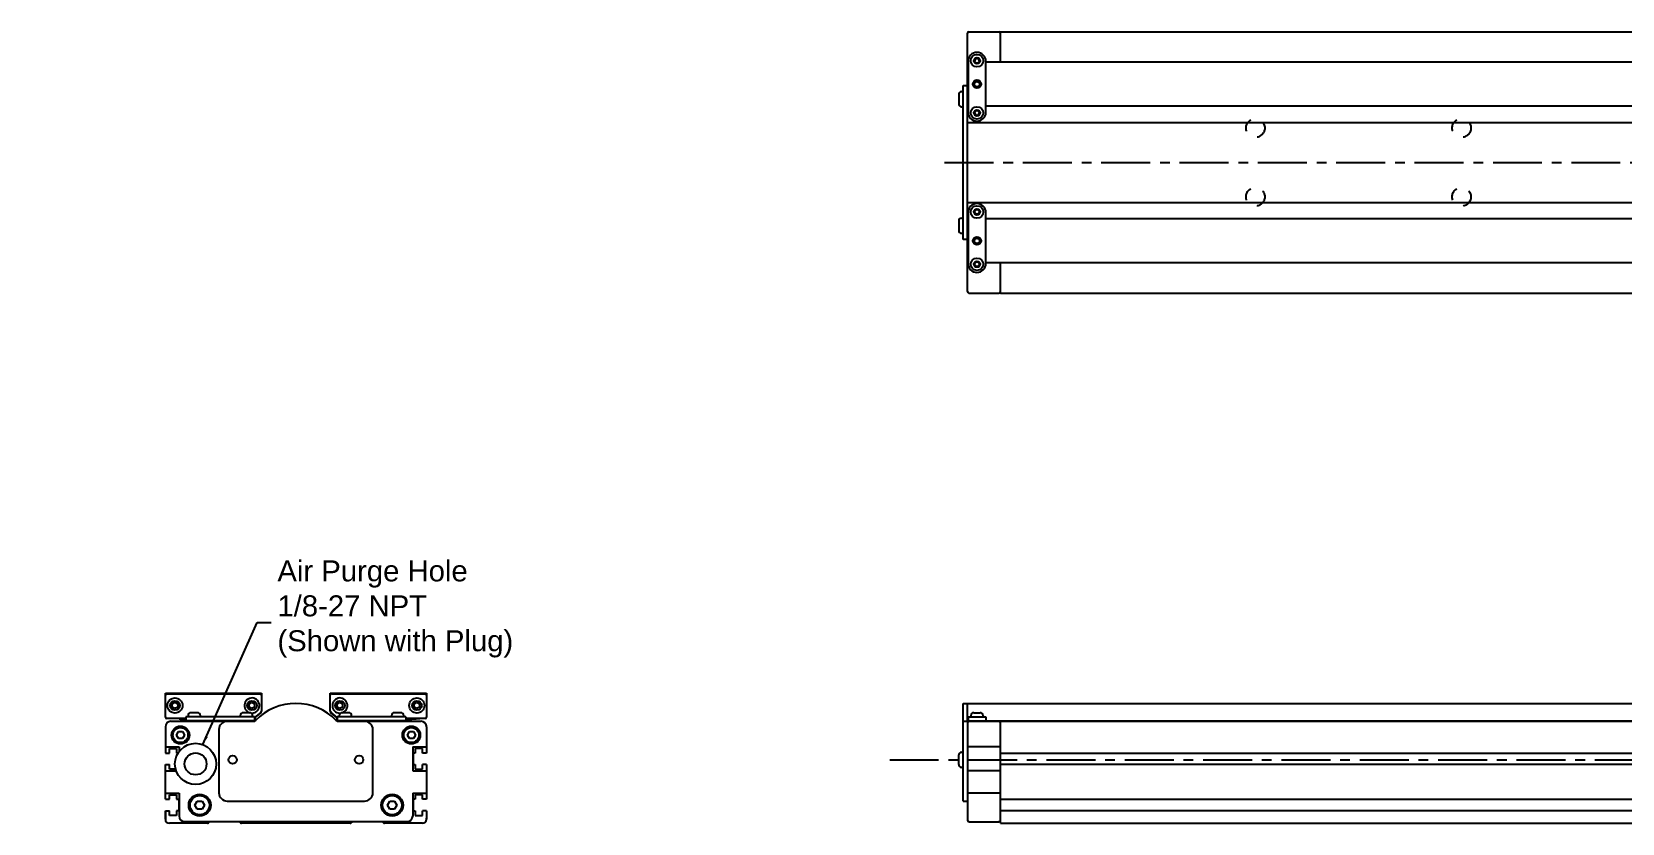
# Model space of a CAD drawing. Extents: x -5.5 to 46.4, y 2.1 to 24.3.
# Drawn here: x -5.46 to 17.32, y 12.93 to 24.26 of the extents above; entities that cross this region are included whole.
import ezdxf

# ---------------------------------------------------------------- set-up
doc = ezdxf.new("R2010")
doc.units = 0
doc.header["$LTSCALE"] = 1.87
doc.header["$MEASUREMENT"] = 0
doc.linetypes.add('CENTER', pattern=[0.6, 0.375, -0.075, 0.075, -0.075])
doc.linetypes.add('HIDDEN', pattern=[0.2, 0.1, -0.1])
doc.layers.get('0').update_dxf_attribs({"linetype": 'CONTINUOUS'})
doc.dimstyles.get("Standard").update_dxf_attribs({"dimtxt": 0.18, "dimasz": 0.18, "dimexe": 0.18, "dimexo": 0.0625, "dimgap": 0.09, "dimtad": 0, "dimtih": 1, "dimtoh": 1, "dimdec": 4, "dimzin": 0, "dimtxsty": 'STANDARD', "dimcen": 0.09, "dimazin": 3, "dimtfac": 1, "dimtdec": 4, "dimtofl": 0, "dimtmove": 0, "dimatfit": 3, "dimtolj": 1, "dimtzin": 0})

msp = doc.modelspace()

# ---------------------------------------------------------------- linework, layer by layer
for p, q in [((7.938, 20.538), (7.938, 24.238)), ((7.958, 24.258), (8.391, 24.258)), ((8.411, 23.825), (8.411, 24.258)), ((8.411, 24.258), (35.4, 24.258)), ((8.076, 23.963), (8.076, 23.963)), ((7.938, 23.705), (7.948, 23.71)), ((7.948, 23.835), (7.948, 23.107)), ((8.059, 23.874), (8.042, 23.845)), ((8.042, 23.845), (8.059, 23.815)), ((8.093, 23.874), (8.059, 23.874)), ((8.059, 23.815), (8.093, 23.815)), ((8.11, 23.845), (8.093, 23.874)), ((8.093, 23.815), (8.11, 23.845)), ((8.204, 23.107), (8.204, 23.835)), ((18.539, 23.825), (8.204, 23.825)), ((7.879, 21.286), (7.879, 23.49)), ((7.879, 23.49), (7.938, 23.49)), ((7.814, 23.363), (7.814, 23.225)), ((7.856, 23.402), (7.879, 23.402)), ((7.948, 23.311), (7.938, 23.316)), ((7.943, 23.313), (7.938, 23.313)), ((7.856, 23.185), (7.879, 23.185)), ((7.948, 23.195), (7.938, 23.195)), ((8.059, 23.126), (8.042, 23.097)), ((8.042, 23.097), (8.059, 23.067)), ((8.093, 23.126), (8.059, 23.126)), ((8.059, 23.067), (8.093, 23.067)), ((8.11, 23.097), (8.093, 23.126)), ((8.093, 23.067), (8.11, 23.097)), ((18.539, 23.195), (8.204, 23.195)), ((7.938, 22.961), (18.474, 22.961)), ((8.076, 22.979), (8.076, 22.979)), ((7.938, 21.815), (18.474, 21.815)), ((7.948, 21.67), (7.948, 20.941)), ((8.059, 21.709), (8.042, 21.679)), ((8.042, 21.679), (8.059, 21.65)), ((8.093, 21.709), (8.059, 21.709)), ((8.059, 21.65), (8.093, 21.65)), ((8.076, 21.798), (8.076, 21.798)), ((8.11, 21.679), (8.093, 21.709)), ((8.093, 21.65), (8.11, 21.679)), ((8.204, 20.941), (8.204, 21.67)), ((7.814, 21.551), (7.814, 21.414)), ((7.856, 21.591), (7.879, 21.591)), ((7.948, 21.581), (7.938, 21.581)), ((7.938, 21.461), (7.948, 21.466)), ((7.943, 21.463), (7.938, 21.463)), ((18.539, 21.581), (8.204, 21.581)), ((7.856, 21.374), (7.879, 21.374)), ((7.938, 21.286), (7.879, 21.286)), ((7.948, 21.066), (7.938, 21.071)), ((8.059, 20.961), (8.042, 20.931)), ((8.093, 20.961), (8.059, 20.961)), ((8.11, 20.931), (8.093, 20.961)), ((8.042, 20.931), (8.059, 20.902)), ((8.059, 20.902), (8.093, 20.902)), ((8.076, 20.813), (8.076, 20.813)), ((8.093, 20.902), (8.11, 20.931)), ((18.539, 20.951), (8.204, 20.951)), ((8.411, 20.518), (8.411, 20.951)), ((7.958, 20.518), (8.391, 20.518)), ((8.411, 20.518), (35.4, 20.518)), ((-3.547, 14.791), (-2.169, 14.791)), ((-3.547, 14.446), (-3.547, 14.791)), ((-3.527, 14.781), (-2.189, 14.781)), ((-3.449, 14.636), (-3.409, 14.659)), ((-3.449, 14.591), (-3.449, 14.636)), ((-3.409, 14.568), (-3.449, 14.591)), ((-3.409, 14.659), (-3.37, 14.636)), ((-3.37, 14.591), (-3.409, 14.568)), ((-3.37, 14.636), (-3.37, 14.591)), ((-2.346, 14.636), (-2.307, 14.659)), ((-2.346, 14.591), (-2.346, 14.636)), ((-2.307, 14.568), (-2.346, 14.591)), ((-2.307, 14.659), (-2.268, 14.636)), ((-2.268, 14.591), (-2.307, 14.568)), ((-2.268, 14.636), (-2.268, 14.591)), ((-2.169, 14.791), (-2.169, 14.534)), ((-1.185, 14.791), (0.193, 14.791)), ((-1.185, 14.534), (-1.185, 14.791)), ((-1.165, 14.781), (0.173, 14.781)), ((-1.087, 14.636), (-1.047, 14.659)), ((-1.087, 14.591), (-1.087, 14.636)), ((-1.047, 14.568), (-1.087, 14.591)), ((-1.047, 14.659), (-1.008, 14.636)), ((-1.008, 14.591), (-1.047, 14.568)), ((-1.008, 14.636), (-1.008, 14.591)), ((0.016, 14.636), (0.055, 14.659)), ((0.016, 14.591), (0.016, 14.636)), ((0.055, 14.568), (0.016, 14.591)), ((0.055, 14.659), (0.095, 14.636)), ((0.095, 14.591), (0.055, 14.568)), ((0.095, 14.636), (0.095, 14.591)), ((0.193, 14.791), (0.193, 14.446)), ((7.879, 13.245), (7.879, 14.643)), ((7.879, 14.643), (18.464, 14.643)), ((7.938, 14.375), (7.938, 14.643)), ((-3.252, 14.426), (-3.527, 14.426)), ((-3.468, 14.387), (-2.283, 14.387)), ((-3.35, 14.426), (-3.35, 14.417)), ((-3.336, 14.417), (-3.35, 14.417)), ((-3.336, 14.426), (-3.336, 14.412)), ((-3.252, 14.412), (-3.336, 14.412)), ((-2.268, 14.451), (-3.252, 14.451)), ((-3.252, 14.451), (-3.252, 14.392)), ((-2.269, 14.392), (-3.252, 14.392)), ((-3.222, 14.467), (-3.222, 14.451)), ((-3.183, 14.392), (-3.183, 14.387)), ((-3.089, 14.51), (-3.179, 14.51)), ((-3.085, 14.392), (-3.085, 14.387)), ((-3.045, 14.467), (-3.045, 14.451)), ((-2.994, 14.387), (-2.994, 14.392)), ((-2.605, 14.387), (-2.605, 14.392)), ((-2.484, 14.387), (-2.484, 14.392)), ((-2.474, 14.467), (-2.474, 14.451)), ((-2.435, 14.392), (-2.435, 14.387)), ((-2.34, 14.51), (-2.431, 14.51)), ((-2.337, 14.392), (-2.337, 14.387)), ((-2.297, 14.467), (-2.297, 14.451)), ((-2.176, 14.519), (-2.268, 14.442)), ((-2.268, 14.451), (-2.268, 14.393)), ((-2.263, 14.412), (-2.268, 14.412)), ((-2.266, 14.444), (-2.266, 14.412)), ((-2.264, 14.436), (-2.183, 14.503)), ((-2.263, 14.412), (-2.263, 14.436)), ((-1.087, 14.442), (-1.178, 14.519)), ((-1.171, 14.503), (-1.092, 14.437)), ((-1.092, 14.446), (-1.092, 14.412)), ((-1.092, 14.412), (-1.087, 14.412)), ((-0.102, 14.451), (-1.087, 14.451)), ((-1.087, 14.451), (-1.087, 14.393)), ((-0.102, 14.392), (-1.085, 14.392)), ((-1.071, 14.387), (0.114, 14.387)), ((-1.057, 14.467), (-1.057, 14.451)), ((-1.018, 14.392), (-1.018, 14.387)), ((-0.923, 14.51), (-1.014, 14.51)), ((-0.919, 14.392), (-0.919, 14.387)), ((-0.88, 14.467), (-0.88, 14.451)), ((-0.87, 14.387), (-0.87, 14.392)), ((-0.75, 14.387), (-0.75, 14.392)), ((-0.36, 14.387), (-0.36, 14.392)), ((-0.309, 14.467), (-0.309, 14.451)), ((-0.27, 14.392), (-0.27, 14.387)), ((-0.175, 14.51), (-0.266, 14.51)), ((-0.171, 14.392), (-0.171, 14.387)), ((-0.132, 14.467), (-0.132, 14.451)), ((-0.102, 14.451), (-0.102, 14.392)), ((0.173, 14.426), (-0.102, 14.426)), ((-0.018, 14.412), (-0.102, 14.412)), ((-0.022, 14.426), (-0.022, 14.412)), ((-0.018, 14.412), (-0.018, 14.418)), ((-0.004, 14.419), (-0.004, 14.417)), ((0.089, 14.423), (0.08, 14.422)), ((7.879, 14.387), (36.364, 14.387)), ((7.938, 14.392), (18.897, 14.392)), ((7.938, 14.367), (7.938, 12.97)), ((7.948, 14.451), (7.948, 14.392)), ((7.948, 14.451), (8.204, 14.451)), ((7.988, 14.467), (7.988, 14.451)), ((8.027, 14.392), (8.027, 14.387)), ((8.031, 14.51), (8.121, 14.51)), ((8.125, 14.392), (8.125, 14.387)), ((8.165, 14.467), (8.165, 14.451)), ((8.175, 14.387), (8.175, 14.392)), ((8.204, 14.451), (8.204, 14.392)), ((8.411, 12.928), (8.411, 14.387)), ((-3.547, 14.308), (-3.547, 13.933)), ((-3.387, 14.19), (-3.359, 14.239)), ((-3.359, 14.141), (-3.387, 14.19)), ((-3.359, 14.239), (-3.302, 14.239)), ((-3.302, 14.141), (-3.359, 14.141)), ((-3.302, 14.239), (-3.274, 14.19)), ((-3.274, 14.19), (-3.302, 14.141)), ((-0.08, 14.19), (-0.052, 14.239)), ((-0.052, 14.141), (-0.08, 14.19)), ((-0.052, 14.239), (0.005, 14.239)), ((0.005, 14.141), (-0.052, 14.141)), ((0.005, 14.239), (0.033, 14.19)), ((0.033, 14.19), (0.005, 14.141)), ((0.193, 14.308), (0.193, 13.933)), ((-3.547, 14.021), (-3.35, 14.021)), ((-3.35, 14.021), (-3.35, 13.954)), ((-0.004, 14.021), (-0.004, 13.678)), ((-0.004, 14.021), (0.193, 14.021)), ((7.814, 13.767), (7.814, 13.905)), ((7.856, 13.944), (7.879, 13.944)), ((8.411, 14.021), (7.938, 14.021)), ((8.411, 13.932), (35.4, 13.932)), ((-3.547, 13.27), (-3.547, 13.768)), ((-3.547, 13.678), (-3.392, 13.678)), ((-0.004, 13.678), (0.193, 13.678)), ((0.193, 13.768), (0.193, 13.27)), ((7.856, 13.728), (7.879, 13.728)), ((8.411, 13.678), (7.938, 13.678)), ((35.4, 13.767), (8.411, 13.767)), ((-3.547, 13.359), (-3.35, 13.359)), ((-3.35, 13.359), (-3.35, 13.029)), ((-3.123, 13.186), (-3.089, 13.245)), ((-3.089, 13.245), (-3.021, 13.245)), ((-3.021, 13.245), (-2.987, 13.186)), ((-0.367, 13.186), (-0.333, 13.245)), ((-0.333, 13.245), (-0.265, 13.245)), ((-0.265, 13.245), (-0.231, 13.186)), ((-0.004, 13.359), (0.193, 13.359)), ((-0.004, 13.359), (-0.004, 13.029)), ((7.879, 13.245), (7.938, 13.245)), ((8.411, 13.359), (7.938, 13.359)), ((8.411, 13.271), (35.4, 13.271)), ((-3.547, 12.987), (-3.547, 13.105)), ((-3.547, 13.105), (-3.547, 12.987)), ((-3.547, 12.987), (-3.547, 13.002)), ((-3.547, 12.987), (-3.547, 13.002)), ((-3.089, 13.127), (-3.123, 13.186)), ((-3.021, 13.127), (-3.089, 13.127)), ((-2.987, 13.186), (-3.021, 13.127)), ((-0.333, 13.127), (-0.367, 13.186)), ((-0.265, 13.127), (-0.333, 13.127)), ((-0.231, 13.186), (-0.265, 13.127)), ((0.193, 13.105), (0.193, 12.987)), ((0.193, 12.987), (0.193, 13.002)), ((35.4, 13.105), (8.411, 13.105)), ((-2.945, 12.928), (-3.488, 12.928)), ((-0.083, 12.95), (-3.271, 12.95)), ((-2.931, 12.934), (-2.915, 12.95)), ((-2.486, 12.95), (-2.47, 12.934)), ((-0.898, 12.928), (-2.456, 12.928)), ((-0.884, 12.934), (-0.868, 12.95)), ((-0.439, 12.95), (-0.423, 12.934)), ((0.134, 12.928), (-0.409, 12.928)), ((7.958, 12.95), (8.391, 12.95)), ((8.411, 12.928), (35.4, 12.928))]:
    msp.add_line(p, q)
at = {"color": 2, "linetype": 'CENTER'}
for p, q in [((7.612, 22.388), (37.305, 22.388)), ((6.826, 13.836), (38.692, 13.836))]:
    msp.add_line(p, q, dxfattribs=at)
at = {"color": 7, "linetype": 'CONTINUOUS'}
for p, q in [((-2.779, 14.269), (-2.779, 13.363)), ((-0.575, 13.363), (-0.575, 14.269)), ((-3.547, 13.933), (-3.488, 13.933)), ((-3.488, 13.933), (-3.488, 13.998)), ((-3.488, 13.998), (-3.386, 13.998)), ((-3.386, 13.998), (-3.386, 13.933)), ((-3.386, 13.933), (-3.365, 13.933)), ((0.031, 13.933), (0, 13.933)), ((0, 13.933), (0, 13.768)), ((0.134, 13.998), (0.031, 13.998)), ((0.031, 13.998), (0.031, 13.933)), ((0.134, 13.933), (0.134, 13.998)), ((0.193, 13.933), (0.134, 13.933)), ((-3.547, 13.768), (-3.488, 13.768)), ((-3.488, 13.703), (-3.488, 13.768)), ((-3.4, 13.703), (-3.488, 13.703)), ((0, 13.768), (0.031, 13.768)), ((0.031, 13.768), (0.031, 13.703)), ((0.031, 13.703), (0.134, 13.703)), ((0.134, 13.703), (0.134, 13.768)), ((0.193, 13.768), (0.134, 13.768)), ((-3.547, 13.27), (-3.488, 13.27)), ((-3.488, 13.27), (-3.488, 13.335)), ((-3.488, 13.335), (-3.386, 13.335)), ((-3.386, 13.335), (-3.386, 13.27)), ((-3.386, 13.27), (-3.354, 13.27)), ((-3.354, 13.27), (-3.354, 13.105)), ((-2.661, 13.245), (-0.693, 13.245)), ((0, 13.27), (0, 13.105)), ((0.031, 13.27), (0, 13.27)), ((0.134, 13.335), (0.031, 13.335)), ((0.031, 13.335), (0.031, 13.27)), ((0.134, 13.27), (0.134, 13.335)), ((0.193, 13.27), (0.134, 13.27)), ((-3.547, 13.105), (-3.488, 13.105)), ((-3.488, 13.04), (-3.488, 13.105)), ((-3.386, 13.04), (-3.488, 13.04)), ((-3.354, 13.105), (-3.386, 13.105)), ((-3.386, 13.105), (-3.386, 13.04)), ((0, 13.105), (0.031, 13.105)), ((0.031, 13.105), (0.031, 13.04)), ((0.031, 13.04), (0.134, 13.04)), ((0.134, 13.04), (0.134, 13.105)), ((0.193, 13.105), (0.134, 13.105))]:
    msp.add_line(p, q, dxfattribs=at)
for points in [[(0.065, 14.426), (0.065, 14.426), (0.062, 14.425), (0.057, 14.424), (0.05, 14.423), (0.04, 14.422), (0.029, 14.421), (0.017, 14.42), (0.003, 14.419), (-0.012, 14.418), (-0.022, 14.418)], [(0.08, 14.422), (0.069, 14.421), (0.056, 14.42), (0.042, 14.419), (0.028, 14.418), (0.012, 14.417), (-0.004, 14.417)], [(0.104, 14.426), (0.104, 14.426), (0.101, 14.425), (0.096, 14.424), (0.089, 14.423)]]:
    msp.add_lwpolyline(points)
for centre, radius in [((8.076, 23.845), 0.0886), ((8.076, 23.845), 0.0443), ((8.076, 23.51), 0.0591), ((8.076, 23.51), 0.0492), ((8.076, 23.51), 0.0374), ((8.076, 23.097), 0.0886), ((8.076, 23.097), 0.0443), ((8.076, 21.679), 0.0886), ((8.076, 21.679), 0.0443), ((8.076, 21.266), 0.0591), ((8.076, 21.266), 0.0492), ((8.076, 21.266), 0.0374), ((8.076, 20.931), 0.0886), ((8.076, 20.931), 0.0443), ((-3.409, 14.613), 0.108), ((-3.409, 14.613), 0.0689), ((-2.307, 14.613), 0.0689), ((-1.047, 14.613), 0.0689), ((0.055, 14.613), 0.108), ((0.055, 14.613), 0.0689), ((-3.331, 14.19), 0.128), ((-3.331, 14.19), 0.108), ((-0.024, 14.19), 0.128), ((-0.024, 14.19), 0.108), ((-3.055, 13.186), 0.157), ((-3.055, 13.186), 0.138), ((-0.299, 13.186), 0.157), ((-0.299, 13.186), 0.138)]:
    msp.add_circle(centre, radius)
at = {"color": 4, "linetype": 'HIDDEN'}
for centre in [(12.063, 22.88), (15.015, 22.88), (12.063, 21.896), (15.015, 21.896)]:
    msp.add_circle(centre, 0.134, dxfattribs=at)
at = {"color": 7, "linetype": 'CONTINUOUS'}
for centre, radius in [((-3.114, 13.777), 0.295), ((-3.114, 13.777), 0.157), ((-2.583, 13.836), 0.0591), ((-0.772, 13.836), 0.0591)]:
    msp.add_circle(centre, radius, dxfattribs=at)
for centre, radius, start, end in [((7.958, 24.238), 0.0197, 90, 180), ((8.391, 24.238), 0.0197, 22.5, 90), ((8.076, 23.835), 0.128, 90, 180), ((8.076, 23.835), 0.128, 0, 90), ((7.856, 23.36), 0.0414, 90, 177.2056), ((7.856, 23.227), 0.0414, 182.7944, 270), ((8.076, 23.107), 0.128, 180, 270), ((8.076, 23.107), 0.128, 270, 0), ((8.076, 21.67), 0.128, 90, 180), ((8.076, 21.67), 0.128, 0, 90), ((7.856, 21.549), 0.0414, 90, 177.2056), ((7.856, 21.416), 0.0414, 182.7944, 270), ((8.076, 20.941), 0.128, 180, 270), ((8.076, 20.941), 0.128, 270, 0), ((7.958, 20.538), 0.0197, 180, 270), ((8.391, 20.538), 0.0197, 270, 337.5), ((-3.527, 14.761), 0.0197, 90, 180), ((-2.307, 14.613), 0.108, 260.818, 252.033), ((-1.677, 13.836), 0.807, 44.2407, 135.7593), ((-2.189, 14.761), 0.0197, 0, 90), ((-1.165, 14.761), 0.0197, 90, 180), ((-1.047, 14.613), 0.108, 287.967, 279.182), ((0.173, 14.761), 0.0197, 0, 90), ((-3.527, 14.446), 0.0197, 180, 270), ((-3.468, 14.308), 0.0787, 90, 180), ((-3.179, 14.467), 0.0433, 90, 180), ((-3.089, 14.467), 0.0433, 0, 90), ((-2.431, 14.467), 0.0433, 90, 180), ((-2.34, 14.467), 0.0433, 0, 90), ((-2.292, 14.446), 0.0591, 270, 315.1572), ((-2.283, 14.426), 0.0394, 270, 315.7593), ((-2.289, 14.466), 0.0394, 306.5672, 310), ((-2.209, 14.533), 0.0394, 310, 0), ((-2.189, 14.534), 0.0197, 310, 0), ((-1.165, 14.534), 0.0197, 180, 230), ((-1.146, 14.533), 0.0394, 180, 230), ((-1.062, 14.446), 0.0591, 224.8428, 270), ((-1.071, 14.426), 0.0394, 224.2407, 270), ((-1.014, 14.467), 0.0433, 90, 180), ((-0.923, 14.467), 0.0433, 0, 90), ((-0.266, 14.467), 0.0433, 90, 180), ((-0.175, 14.467), 0.0433, 0, 90), ((0.114, 14.308), 0.0787, 0, 90), ((0.173, 14.446), 0.0197, 270, 0), ((0.134, 14.315), 0.0591, 0, 43.6893), ((0.134, 14.315), 0.0591, 0, 43.6893), ((7.958, 14.367), 0.0197, 90, 180), ((8.031, 14.467), 0.0433, 90, 180), ((8.121, 14.467), 0.0433, 0, 90), ((8.391, 14.367), 0.0197, 22.5, 90), ((7.856, 13.903), 0.0414, 90, 177.2056), ((7.856, 13.769), 0.0414, 182.7944, 270), ((-3.488, 12.987), 0.0591, 180, 270), ((-3.271, 13.029), 0.0787, 180, 270), ((-0.083, 13.029), 0.0787, 270, 0), ((0.134, 12.987), 0.0591, 270, 0), ((-2.945, 12.948), 0.0197, 270, 315), ((-2.456, 12.948), 0.0197, 225, 270), ((-0.898, 12.948), 0.0197, 270, 315), ((-0.409, 12.948), 0.0197, 225, 270), ((7.958, 12.97), 0.0197, 180, 270), ((8.391, 12.97), 0.0197, 270, 0)]:
    msp.add_arc(centre, radius, start, end)
for centre, start, end in [((-2.661, 14.269), 90, 180), ((-0.693, 14.269), 0, 90), ((-2.661, 13.363), 180, 270), ((-0.693, 13.363), 270, 0)]:
    msp.add_arc(centre, 0.118, start, end, dxfattribs=at)

# ---------------------------------------------------------------- texts
at = {"insert": (-1.942, 15.995), "char_height": 0.3, "attachment_point": 4}
msp.add_mtext('{\\fArial|b0|i0|c0|p34;Air Purge Hole\\P1/8-27 NPT\\P(Shown with Plug)}', dxfattribs=at)

# ---------------------------------------------------------------- leaders
at = {"annotation_type": 0, "has_hookline": 1, "hookline_direction": 1, "text_width": 3.337}
msp.add_leader([(-3.01, 14.053), (-2.23, 15.803), (-2.032, 15.803)], dimstyle='STANDARD', override={"dimtxt": 0.384208, "dimasz": 0.125, "dimexe": 0.612, "dimexo": 0.2125, "dimgap": 0.09, "dimtad": 0, "dimtxsty": 'STANDARD', "dimcen": 0.306, "dimtmove": 0}, dxfattribs=at)

doc.saveas('drawing.dxf')
